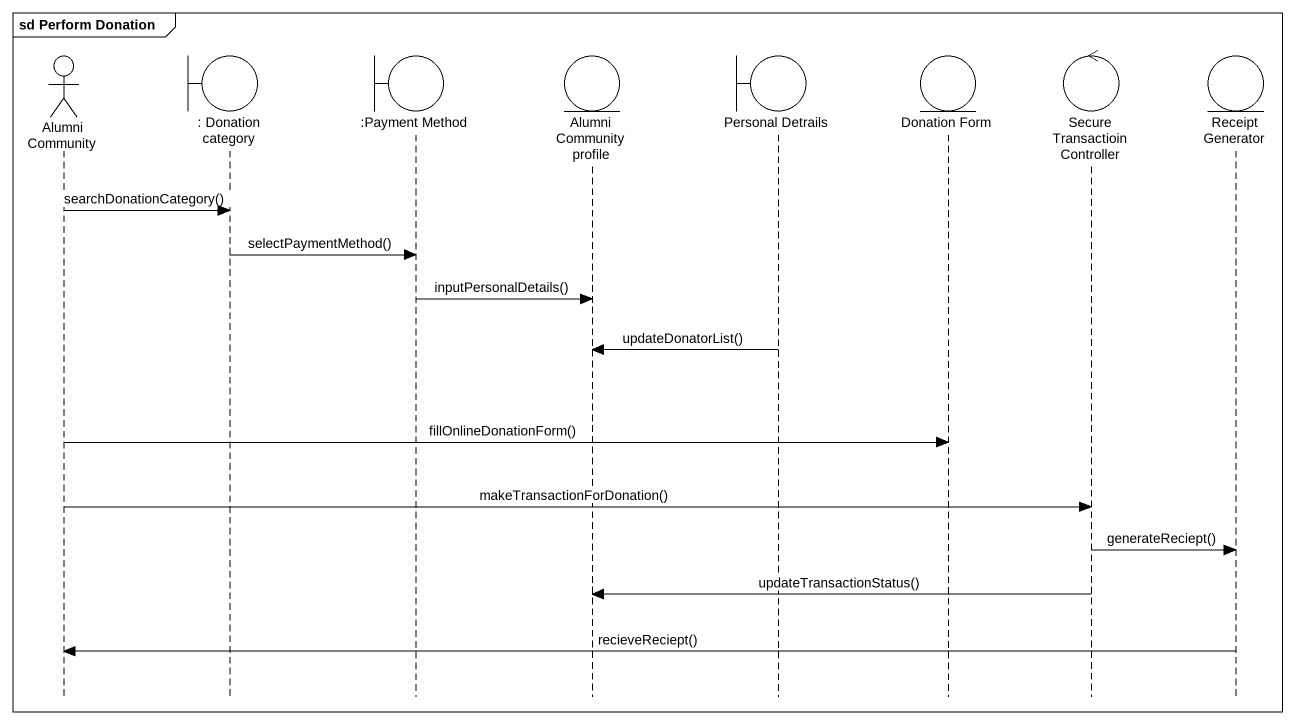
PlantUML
@startuml
mainframe sd Perform Donation
hide footbox
actor "Alumni Community" as Alumni_Community
boundary ": Donation category" as Donation_category
boundary ":Payment Method" as Payment_Method
entity "Alumni Community profile" as Alumni_Community_profile
boundary "Personal Detrails" as Personal_Detrails
entity "Donation Form" as Donation_Form
control "Secure Transactioin Controller" as Secure_Transactioin
entity "Receipt Generator" as Receipt_Generator

Alumni_Community -> Donation_category : searchDonationCategory()
Donation_category -> Payment_Method : selectPaymentMethod()
Payment_Method -> Alumni_Community_profile : inputPersonalDetails()
Personal_Detrails -> Alumni_Community_profile : updateDonatorList()
Alumni_Community -> Donation_Form : fillOnlineDonationForm()
Alumni_Community -> Secure_Transactioin : makeTransactionForDonation()
Secure_Transactioin -> Receipt_Generator : generateReciept()
Secure_Transactioin -> Alumni_Community_profile : updateTransactionStatus()
Receipt_Generator -> Alumni_Community : recieveReciept()
@enduml
